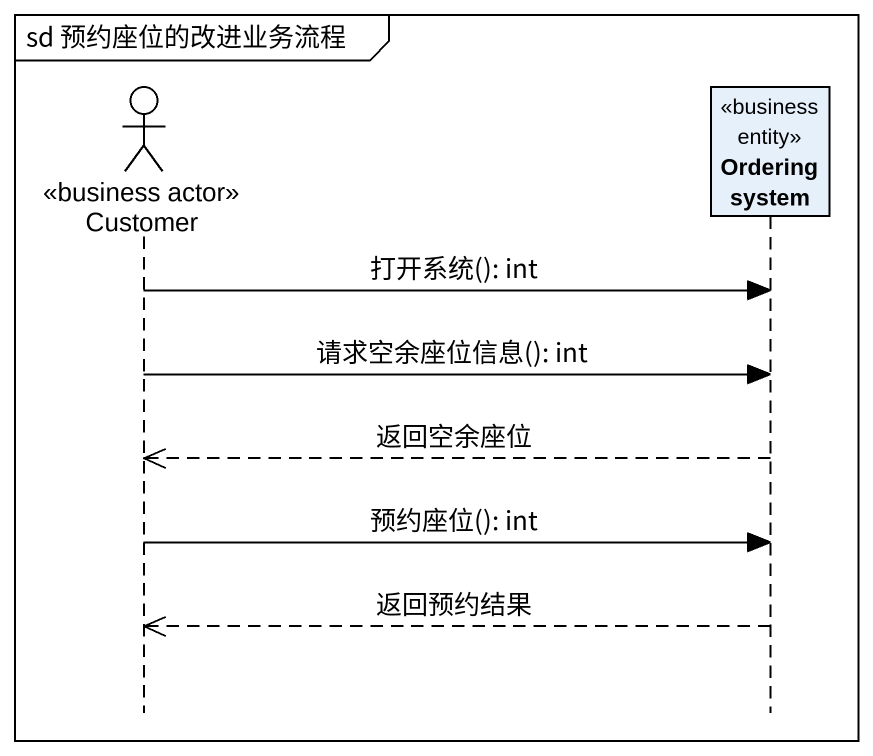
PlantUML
@startuml
mainframe sd 预约座位的改进业务流程
hide footbox
actor Customer <<business actor>>
participant "Ordering system" as Ordering_system <<business entity>>

Customer -> Ordering_system : 打开系统(): int
Customer -> Ordering_system : 请求空余座位信息(): int
Ordering_system -->> Customer : 返回空余座位
Customer -> Ordering_system : 预约座位(): int
Ordering_system -->> Customer : 返回预约结果
@enduml
